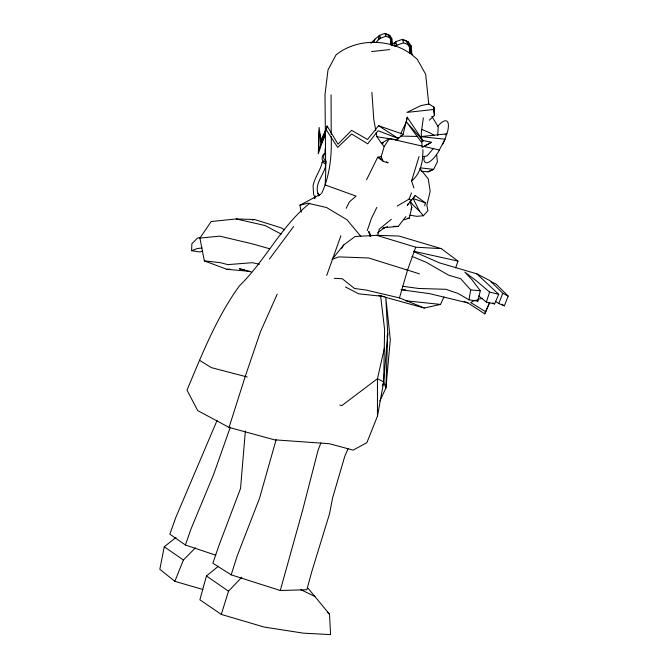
<?xml version="1.0" encoding="UTF-8"?>
<svg xmlns="http://www.w3.org/2000/svg" width="668" height="668" viewBox="0 0 668 668"><rect width="100%" height="100%" fill="white"/><g stroke="black" fill="none" stroke-linecap="round" stroke-linejoin="round"><path stroke-width="1" d="M202.621 251.118L199.832 251.97L191.607 250.717L191.875 243.753L197.544 238.017L200.467 237.724M422.919 149.749C422.944 161.297 421.124 173.204 411.563 180.903L413.859 187.892M437.715 135.454L438.225 126.862L431.829 116.29M245.365 430.969L240.547 488.4L218.595 546.449L212.858 563.207L231.178 574.847L280.284 590.495L306.837 589.752L311.756 571.733L329.483 513.934L332.672 497.643L344.763 456.344L348.061 448.771M314.486 197.152L314.561 196.676L314.82 198.137L314.503 197.077M423.328 117.86L421.266 133.024L421.667 139.336M478.68 295.841L486.321 302.061L494.587 303.94L498.729 294.337L489.636 292.075L476.292 280.777L464.836 272.126L472.059 279.808L480.292 290.747L477.887 301.101L468.969 299.823L470.715 289.929L460.695 278.756L448.579 275.149L426.217 262.307L411.922 256.362M410.027 201.352L411.822 207.347L409.259 218.16L403.965 219.789M309.818 203.222C281.011 226.168 265.53 260.47 239.353 285.946C216.382 317.717 202.062 354.249 187.007 390.154L197.745 410.611L229.041 427.411L274.364 439.811L329.316 443.702L353.18 450.123L366.882 442.642L377.47 416.139L383.699 381.912L387.724 333.566L385.77 297.068L390.312 339.711L385.912 388.033L379.8 401.092M423.136 140.923L406.369 121.843L421.191 141.892L423.136 140.923L407.238 117.242L406.369 121.843L400.608 133.917M176.035 537.389L164.261 546.791L159.819 569.253L174.874 581.344L202.83 589.468M424.748 205.802L425.341 202.821L415.245 195.49L407.28 205.427L408.073 203.757M325.55 134.852L321.35 143.729L319.187 130.928L318.285 153.807L326.326 129.909L327.111 125.993L337.991 144.171L351.568 130.352L367.525 139.47L378.572 125.726L403.138 134.26L407.238 117.242M314.611 196.743L314.979 195.691L314.67 196.467M423.98 158.767L424.322 157.289M384.526 347.611L377.453 378.706L377.47 416.139M387.039 336.572L387.724 333.566L385.912 388.033L383.699 381.912L384.593 329.391L380.576 295.598M377.837 235.061L379.29 229.157L391.289 219.329M218.294 566.322L206.47 575.958L199.874 599.764L221.292 614.435L264.211 627.068L303.422 633.164L330.568 634.6L329.524 614.234L308.123 588.333M276.109 439.719L259.518 498.328L237.19 555.918L231.178 574.847M280.284 590.495L302.654 510.118L317.993 450.533L320.924 442.817M443.903 297.06L440.513 304.424L424.322 308.031L399.464 297.895L407.522 270.131L415.713 247.193L441.314 248.63L457.981 261.104L455.626 267.843M390.863 40.005L388.242 34.728L390.413 38.009L390.939 44.531L392.392 45.666L392.024 38.828L389.895 35.579L384.943 33.4L379.608 35.362L378.272 39.83L376.326 42.101M386.421 161.881L388.158 162.817L383.223 161.38L381.127 156.671L384.2 146.593L389.352 138.585L422.101 146.067M394.254 46.317L395.665 41.742L402.345 39.345L408.565 42.076L411.296 46.134L411.839 54.642L417.275 59.293L425.691 74.29L428.772 104.325M411.563 180.903L419.07 156.521M382.488 385.82L383.699 381.912L377.453 378.706L341.782 405.651L339.795 405.042M221.292 614.435L228.514 591.197L241.858 577.144M229.041 427.411L245.265 376.385L260.395 331.946L277.195 294.179M486.321 302.061L489.636 292.075M373.988 42.009L374.923 39.228L379.608 35.362L380.61 38.151L378.272 39.83L379.457 38.377M367.233 230.66L371.458 218.344L376.835 207.372M327.111 125.993L318.561 150.642L319.112 127.454L321.35 143.729M215.831 555.233L185.428 544.996L190.998 529.014L213.668 474.338L230.31 427.169M326.71 275.458L340.905 235.729M322.193 162.224C320.481 170.641 314.553 177.563 313.041 185.871L313.718 195.248M397.268 206.011L409.092 199.114L411.455 192.977M491.114 281.838L495.848 283.85L508.181 296.074L504.365 305.844L498.787 303.522L502.762 293.285L490.178 280.76L476.76 273.813L439.552 262.875L414.152 251.761M174.874 581.344L183.391 560.009L195.407 547.852M321.592 193.461C329.892 175.734 331.862 155.828 331.219 136.472M464.101 301.418L467.934 302.93L484.734 313.843L489.694 302.587M411.02 209.243L411.822 207.347M217.1 420.356L175.843 517.374L169.847 534.183L185.428 544.996M484.734 313.843L489.594 302.42M398.571 137.633L397.527 140.029L376.911 136.74L376.176 132.656M423.879 159.042L423.888 159.71A23.288 7.131 -63 0 0 437.974 152.605L445.013 139.194L447.66 131.27A23.288 7.131 -63 0 0 437.757 126.235M321.133 139.637L325.5 130.369M366.565 179.784L377.729 157.189L381.127 156.671M346.158 208.316L349.347 201.97L356.036 196.1L325.132 184.919L325.725 172.987L324.999 94.681L328.013 69.889L336.062 54.843C357.322 37.892 390.304 38.51 411.839 54.642L411.179 51.62M442.5 144.731L445.013 139.194L419.471 136.489M341.548 248.538L343.694 245.006L355.1 236.489L376.643 235.32L398.938 236.038L441.314 248.63M378.589 36.924L379.608 35.362M394.554 43.387L395.665 41.742L396.884 45.182L395.423 46.209M249.865 271.35L226.861 269.313L204.341 260.887L199.924 238.092L211.163 221.542L236.221 218.937L254.483 219.513L280.969 227.738L284.56 229.834M419.905 168.553L428.28 178.932L430.167 191.382L426.819 205.226L427.929 210.671L423.387 215.739L419.479 211.146L413.116 198.471L415.245 195.49M269.471 258.992L293.603 226.544M387.49 226.619L382.881 228.373L384.684 227.613L398.262 226.394L405.919 216.574M343.694 245.006L332.096 259.359L338.793 256.888L368.736 257.99L407.522 270.131M314.97 197.369L314.169 198.02L314.628 197.302L315.104 198.062M433.323 148.505L427.086 155.903L422.351 156.821M370.949 43.278L374.923 39.228M429.315 120.198L434.442 115.389L434.467 113.936L433.757 107.014L428.99 103.974L420.773 105.636L406.971 112.408L433.983 109.452L433.757 107.014L434.442 115.389L433.983 109.452M326.326 129.909L337.691 147.411L351.677 133.984L367.701 143.82L378.138 130.728L398.387 138.568L403.138 134.26M392.007 44.706L395.665 41.742M318.285 195.941L320.715 194.112L299.94 205.218L301.26 212.19M377.52 232.873L384.684 227.613M389.352 138.585L381.42 143.303L376.911 136.74M430.977 142.568L422.184 147.478L421.792 141.24M445.122 134.819L446.892 133.842L421.491 136.539M474.798 300.375L470.681 302.562L485.811 311.831M420.706 169.914L421.667 171.35L428.079 171.826L433.615 169.346L437.431 161.773L436.663 154.993M428.079 171.826L433.615 169.346L420.289 167.868M392.191 45.432L391.774 42.652M191.607 250.717L197.16 248.579L202.02 247.945M380.61 38.151L385.979 36.222L389.277 37.567M396.884 45.182L403.606 42.827L407.797 44.531L409.977 47.787M252.554 220.139L254.483 219.513M299.94 205.218L307.881 203.197L326.594 207.548L346.984 219.73L360.87 236.422M383.432 142.894L381.42 143.303L384.2 146.593M477.461 299.314L482.555 298.412M371.558 51.553L389.628 49.582M199.924 238.092L219.705 236.146L252.237 243.828L269.755 248.797M423.387 215.739L416.907 216.323L409.977 215.221M226.861 269.313L229.859 269.112M407.346 218.277L409.259 218.16M393.335 226.327L398.262 226.394M400.274 136.055L417.45 136.447M401.201 289.578L405.317 289.762M334.259 278.289L342.325 278.79L354.549 288.501L365.939 290.029L399.464 297.895M470.715 289.929L480.292 290.747M384.409 296.542L358.749 293.836L345.465 286.989M405.409 300.709L440.513 304.424M204.341 260.887L220.073 262.641L227.913 264.62L252.32 262.691L259.434 264.219M402.537 286.263L418.769 288.476L445.781 289.294L458.031 293.444L468.969 299.823M401.184 289.77L429.724 293.669L467.934 302.93M244.446 269.738L239.328 268.795L251.31 272.001M378.364 295.406L381.353 295.957M421.725 140.272L431.553 142.226L423.896 146.442L439.544 150.049M457.981 261.104L413.609 251.243M236.221 218.937L265.196 225.575L281.203 234.126M376.643 235.32L415.713 247.193M379.457 295.648L424.322 308.031M247.252 376.986L211.355 367.634L199.54 360.319M406.845 269.855L419.479 273.88M413.116 198.471L425.341 202.821M408.565 42.076L402.345 39.345L403.606 42.827M387.423 34.586L389.895 35.579M421.675 129.442L429.582 132.665L434.041 135.278M409.092 199.114L411.605 200.258M300.558 589.552L314.979 596.507M502.762 293.285L508.181 296.074M411.296 46.134L409.325 45.123L406.536 41.024L407.797 44.531M386.597 34.252L384.943 33.4L385.979 36.222M381.203 159.067L377.729 157.189L383.223 161.38M476.209 300.116L477.887 301.101M492.859 302.863L494.587 303.94M495.314 301.285L498.787 303.522M378.572 125.726L398.387 138.568M501.81 304.174L504.365 305.844M164.261 546.791L183.391 560.009M206.47 575.958L228.514 591.197M326.376 161.414L324.297 159.602A6.004 5.795 54.8 0 1 325.483 152.513M327.312 612.247L329.524 614.234M476.76 273.813L498.729 294.337M419.479 211.146L412.882 204.817L410.194 201.143M318.344 194.764L318.895 195.432M370.089 236.472L368.828 231.554L371.082 235.871M318.644 195.123L317.826 193.302L317.968 193.695C314.528 183.399 323.788 175.417 325.8 165.196A2.338 0.601 40.4 0 0 323.796 162.792A2.338 0.601 40.4 0 0 322.302 162.7M391.147 44.205L390.413 38.009L391.072 39.88M409.927 46.86L409.325 45.123L410.06 53.24M368.828 231.554L370.373 236.505M390.939 44.531L391.106 45.098M411.839 54.642L409.325 45.123L410.294 53.089M390.413 38.009L392.392 45.666M375.8 130.611L373.771 119.372L371.892 92.334M331.061 94.839L331.219 134.435M325.333 148.329A10.429 10.045 55 0 0 324.974 150.985L325.241 153.081A5.97 5.761 54.7 0 0 322.786 160.988M323.287 161.531A2.338 0.601 40.5 0 1 324.105 161.197A2.338 0.601 40.5 0 1 326.452 163.201"/></g></svg>
